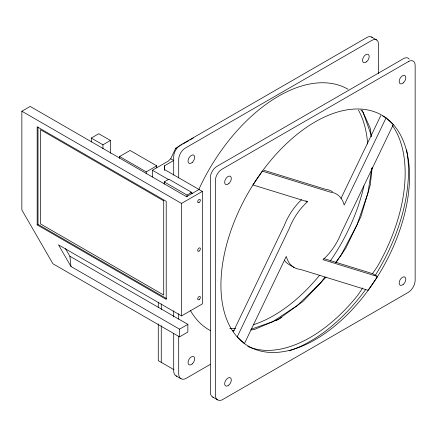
<?xml version="1.0" encoding="UTF-8"?>
<svg xmlns="http://www.w3.org/2000/svg" width="437" height="437" viewBox="0 0 437 437"><rect width="100%" height="100%" fill="white"/><g stroke="black" fill="none" stroke-linecap="round" stroke-linejoin="round"><path stroke-width="0.66" d="M199.021 189.489L186.533 196.699L30.186 106.426L21.861 111.233L21.85 209.951L52.915 263.757L179.541 336.867L187.866 332.06L187.866 324.369L69.893 256.257L65.506 248.653M152.404 176.958L152.404 170.255L168.207 161.138L170.709 158.757L173.702 160.488L164.585 165.754L164.585 169.6L202.353 191.411L202.353 303.89L181.535 315.907L58.487 244.862L70.974 266.494L179.541 329.176L179.541 336.867M372.155 167.557L370.286 185.02L360.804 216.927L345.722 248.331L336.015 262.544M371.8 168.179L367.965 192.826L357.116 224.613L340.909 255.372L335.698 262.418M170.709 158.757L175.701 148.181L179.563 145.958M233.391 331.514L284.29 225.53A42.389 24.472 -60 0 1 301.552 199.747M340.964 198.496L380.758 115.641M382.719 115.991L386.046 117.914L344.192 205.062A42.389 24.472 -60 0 0 330.23 192.111L262.358 171.157L252.941 184.944L307.484 201.779A42.389 24.472 -60 0 0 289.283 228.414L237.209 336.851L244.436 343.553L286.29 256.404A42.389 24.472 -60 0 0 300.257 269.356L368.123 290.31L377.546 276.523L372.548 273.638L323.85 258.606M362.765 287.956L357.701 295.363A134.23 77.496 -60 0 1 247.795 346.437M372.548 273.638L377.36 266.597A134.23 77.496 -60 0 0 392.442 125.594M324.871 277.053L320.463 283.012L297.16 305.649L272.595 321.736L250.985 329.296M326.068 277.096L303.174 301.262L278.609 319.179L254.044 329.629L250.931 329.935M91.289 142.009L91.289 138.054L98.778 133.727L110.435 140.457L110.435 153.289M91.289 138.054L102.941 144.784L110.435 140.457M119.596 158.391L119.596 156.512L130.084 150.459L156.725 165.842L156.725 167.841M37.172 224.869L166.218 299.372L166.218 201.31L37.172 126.806L37.172 224.869L38.003 224.389L166.464 298.553M180.667 145.319L181.77 144.68M182.874 144.046L188.697 140.681M189.86 140.009L193.351 137.994M119.596 156.512L146.237 171.894L156.725 165.842M164.219 184.201L164.219 181.896L168.884 179.203L191.696 192.373L191.696 193.706M164.219 181.896L187.031 195.066L191.696 192.373M21.861 111.233L181.535 203.429L202.353 191.411M179.541 329.176L187.866 324.369M275.971 320.703L281.876 317.295M210.148 364.474L185.359 378.786A11.182 6.457 -60 0 1 178.7 373.018L178.7 336.195M232.369 330.35L234.379 330.328M263.828 170.272L325.232 189.226A42.389 24.472 -60 0 1 332.513 191.827M377.546 276.523L322.998 259.687A42.389 24.472 -60 0 0 341.199 233.052L393.278 124.616L386.046 117.914A133.378 77.005 -60 0 0 225.885 247.489A133.378 77.005 -60 0 0 333.797 326.8A133.378 77.005 -60 0 0 386.046 117.914M371.57 37.03L376.568 39.914M305.818 200.818L307.484 201.779M175.701 148.181L176.701 148.76M152.404 170.255L168.857 179.76M190.598 192.318L192.362 193.334M294.046 267.444L289.054 264.56A42.389 24.472 -60 0 1 284.29 260.141M174.046 369.757L158.265 360.64L158.276 323.883M176.073 375.896L181.071 378.781M212.71 397.047L217.702 399.931M360.913 109.927L363.125 112.456L371.079 134.771L371.199 136.781M362.093 110.179L370.286 128.287L371.242 136.109M69.893 256.257L70.974 266.494M158.27 302.175L158.27 307.599M378.518 73.531L378.518 44.23A9.417 5.441 -60 0 0 371.854 40.384L185.359 148.056A9.297 5.37 -60 0 0 178.7 159.592L178.7 178.001M187.031 195.066L187.031 196.792M181.535 203.429L181.535 315.907M178.7 313.695L178.7 319.147M173.702 175.117L173.702 156.708A9.297 5.37 -60 0 1 180.366 145.171L366.862 37.5A9.417 5.441 -60 0 1 372.144 37.456M173.702 310.811L173.702 316.945M173.702 333.311L173.702 370.134A11.182 6.457 -60 0 0 176.816 376.202M164.585 165.754L164.585 170.523M161.258 303.939L161.258 309.374M161.258 325.68L161.258 362.371M146.237 171.894L146.237 173.768M102.941 144.784L102.941 148.738M38.003 127.009L38.003 224.389M358.438 110.119A133.378 77.005 -60 0 1 367.648 144.057M363.945 185.867A133.378 77.005 -60 0 1 330.306 261.004M319.305 275.594A133.378 77.005 -60 0 1 253.449 324.729M235.789 328.302A133.378 77.005 -60 0 1 229.693 328.433M210.273 330.541A138.939 80.217 -60 0 1 190.428 310.505M198.775 189.554A138.939 80.217 -60 0 1 348.076 89.263M213.447 397.353A11.182 6.457 -60 0 1 210.339 391.284L210.339 177.859A9.297 5.37 -60 0 1 216.998 166.322L403.493 58.645A9.417 5.441 -60 0 1 409.261 59.164M406.563 149.896A138.939 80.217 -60 0 1 375.137 275.561M365.512 289.736A138.939 80.217 -60 0 1 289.059 350.856M408.491 61.53L221.996 169.206A9.297 5.37 -60 0 0 215.332 180.743L215.332 394.169A11.182 6.457 -60 0 0 221.996 399.937L408.491 292.26A9.92 5.725 -60 0 0 415.15 280.723L415.15 65.375A9.417 5.441 -60 0 0 408.491 61.53M163.722 200.834L40.499 129.691L40.499 223.908L163.722 295.046L163.722 200.834M199.37 299.411A1.885 1.087 -60 0 0 199.966 296.494A1.885 1.087 -60 0 0 197.737 298.471A1.885 1.087 -60 0 0 199.37 299.411M199.021 202.566A1.885 1.087 -60 0 0 200.173 199.589A1.885 1.087 -60 0 0 197.868 200.922A1.885 1.087 -60 0 0 199.021 202.566M199.021 251.111A1.885 1.087 -60 0 0 200.179 248.14A1.885 1.087 -60 0 0 197.868 249.472A1.885 1.087 -60 0 0 199.021 251.111M228.851 385.079A4.709 2.72 -60 0 0 230.343 377.781A4.709 2.72 -60 0 0 224.771 382.725A4.709 2.72 -60 0 0 228.851 385.079M228.851 183.573A4.709 2.72 -60 0 0 230.343 176.28A4.709 2.72 -60 0 0 224.771 181.218A4.709 2.72 -60 0 0 228.851 183.573M403.356 82.822A4.709 2.72 -60 0 0 404.848 75.525A4.709 2.72 -60 0 0 399.276 80.468A4.709 2.72 -60 0 0 403.356 82.822M403.356 284.329A4.709 2.72 -60 0 0 404.848 277.031A4.709 2.72 -60 0 0 399.276 281.974A4.709 2.72 -60 0 0 403.356 284.329M192.214 363.928A4.709 2.72 -60 0 0 193.711 356.63A4.709 2.72 -60 0 0 188.139 361.574A4.709 2.72 -60 0 0 192.214 363.928M192.214 162.422A4.709 2.72 -60 0 0 193.711 155.13A4.709 2.72 -60 0 0 188.139 160.068A4.709 2.72 -60 0 0 192.214 162.422M366.725 61.672A4.709 2.72 -60 0 0 368.216 54.379A4.709 2.72 -60 0 0 362.644 59.317A4.709 2.72 -60 0 0 366.725 61.672"/></g></svg>
